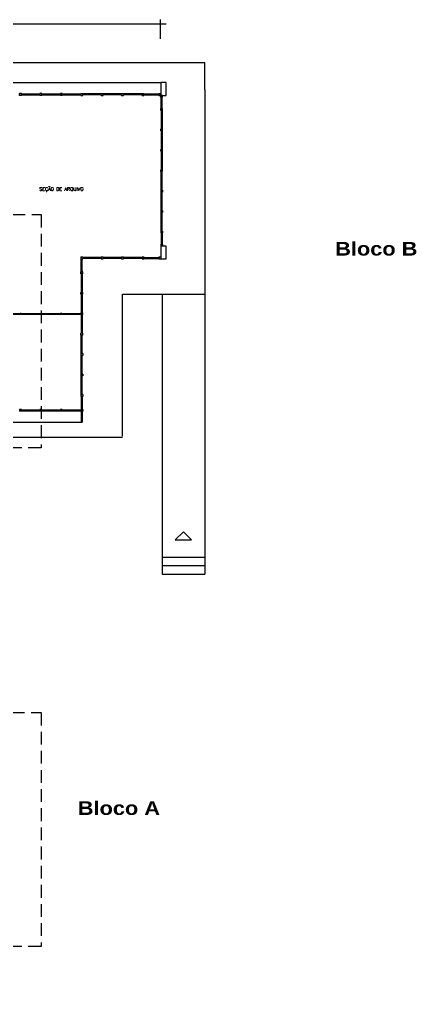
# Model space of a CAD drawing. Header units: millimetres. Extents: x 2121 to 2225, y 1330 to 1388.
# Drawn here: x 2201.7 to 2225.1, y 1329.5 to 1387.1 of the extents above; entities that cross this region are included whole.
import ezdxf
from ezdxf.enums import TextEntityAlignment as Align

# ---------------------------------------------------------------- set-up
doc = ezdxf.new("R2010")
doc.units = ezdxf.units.MM
doc.linetypes.add('HIDDEN', pattern=[0.375, 0.25, -0.125])
for name, color, linetype in [('1', 1, 'Continuous'), ('DIV', 2, 'Continuous'), ('ESQ', 1, 'Continuous'), ('ESTR', 2, 'Continuous'), ('PISO', 1, 'Continuous'), ('PROJ', 1, 'HIDDEN'), ('TEXTO', 2, 'Continuous'), ('TEXTO-CARIMBO-EDITAVEL', 3, 'Continuous'), ('TEXTOCENTROCUSTO', 2, 'Continuous')]:
    doc.layers.add(name, color=color, linetype=linetype)
doc.styles.add('ARIAL', font='')
doc.styles.add('UNB-100', font='simplex.shx', dxfattribs={"height": 0.2})
doc.styles.get('ARIAL').set_extended_font_data('Arial Black')

# ---------------------------------------------------------------- blocks, each defined once
blk = doc.blocks.new('ESQMT')
for p, q in [((-0.055, 0.055), (-0.055, -0.055)), ((0.055, 0.055), (-0.055, 0.055)), ((0.055, 0.055), (0.055, -0.055)), ((0.055, -0.055), (-0.055, -0.055))]:
    blk.add_line(p, q)
blk = doc.blocks.new('ESQ')
at = {"linetype": 'Continuous'}
for p, q in [((-0.004, 0), (0.004, 0)), ((0, 0.004), (0, -0.004)), ((0.055, 0.03), (1.145, 0.03)), ((0.055, 0.03), (0.055, -0.03)), ((0.055, 0.01), (1.145, 0.01)), ((1.145, 0.03), (1.145, -0.03)), ((1.204, 0), (1.196, 0)), ((1.2, 0.004), (1.2, -0.004)), ((0.055, -0.01), (1.145, -0.01)), ((0.055, -0.03), (1.145, -0.03))]:
    blk.add_line(p, q, dxfattribs=at)
blk = doc.blocks.new('DIVI12')
for p, q in [((-0.004, 0), (0.004, 0)), ((0, 0.004), (0, -0.004)), ((0.025, 0.02), (0.025, -0.02)), ((0.025, 0.02), (1.175, 0.02)), ((1.175, 0.02), (1.175, -0.02)), ((1.204, 0), (1.196, 0)), ((1.2, 0.004), (1.2, -0.004)), ((0.025, -0.02), (1.175, -0.02))]:
    blk.add_line(p, q)
blk = doc.blocks.new('MONT')
for p, q in [((-0.03, 0.03), (-0.03, 0.02)), ((-0.02, 0.03), (-0.03, 0.03)), ((-0.03, 0.02), (-0.025, 0.02)), ((-0.025, -0.02), (-0.025, 0.02)), ((-0.02, 0.025), (-0.02, 0.03)), ((-0.02, 0.025), (0.02, 0.025)), ((0.02, 0.02), (-0.02, 0.02)), ((-0.02, 0.02), (-0.02, -0.02)), ((-0.004, 0), (0.004, 0)), ((0, 0.004), (0, -0.004)), ((0.02, 0.03), (0.02, 0.025)), ((0.02, 0.03), (0.03, 0.03)), ((0.02, -0.02), (0.02, 0.02)), ((0.025, 0.02), (0.025, -0.02)), ((0.025, 0.02), (0.03, 0.02)), ((0.03, 0.03), (0.03, 0.02)), ((-0.025, -0.02), (-0.03, -0.02)), ((-0.03, -0.02), (-0.03, -0.03)), ((-0.03, -0.03), (-0.02, -0.03)), ((-0.02, -0.02), (0.02, -0.02)), ((0.02, -0.025), (-0.02, -0.025)), ((-0.02, -0.03), (-0.02, -0.025)), ((0.02, -0.03), (0.02, -0.025)), ((0.03, -0.03), (0.02, -0.03)), ((0.025, -0.02), (0.03, -0.02)), ((0.03, -0.02), (0.03, -0.03))]:
    blk.add_line(p, q)

msp = doc.modelspace()

# ---------------------------------------------------------------- linework, layer by layer
at = {"layer": '1'}
for p, q in [((2210.893, 1356.527), (2211.372, 1357.006)), ((2211.851, 1356.527), (2211.372, 1357.006)), ((2210.893, 1356.527), (2211.851, 1356.527)), ((2210.122, 1355.511), (2212.622, 1355.511)), ((2210.122, 1355.011), (2212.622, 1355.011))]:
    msp.add_line(p, q, dxfattribs=at)
at = {"layer": 'DIV'}
for p, q in [((2204.227, 1369.831), (2205.342, 1369.831)), ((2204.227, 1369.791), (2205.342, 1369.791))]:
    msp.add_line(p, q, dxfattribs=at)
at = {"layer": 'ESQ'}
for p, q in [((2201.801, 1382.691), (2201.793, 1382.691)), ((2201.797, 1382.695), (2201.797, 1382.687)), ((2209.052, 1382.721), (2209.927, 1382.721)), ((2209.052, 1382.701), (2209.927, 1382.701)), ((2209.052, 1382.681), (2209.927, 1382.681)), ((2209.052, 1382.661), (2209.927, 1382.661)), ((2210.062, 1381.866), (2210.062, 1382.526)), ((2210.082, 1381.866), (2210.082, 1382.526)), ((2210.102, 1381.866), (2210.102, 1382.526)), ((2210.122, 1381.866), (2210.122, 1382.526)), ((2210.062, 1374.556), (2210.122, 1374.556)), ((2210.062, 1374.556), (2210.062, 1373.896)), ((2210.082, 1374.556), (2210.082, 1373.896)), ((2210.088, 1374.611), (2210.096, 1374.611)), ((2210.092, 1374.615), (2210.092, 1374.607)), ((2210.102, 1374.556), (2210.102, 1373.896)), ((2210.122, 1374.556), (2210.122, 1373.896)), ((2210.062, 1373.896), (2210.122, 1373.896)), ((2210.088, 1373.841), (2210.096, 1373.841)), ((2210.092, 1373.837), (2210.092, 1373.845)), ((2205.367, 1373.036), (2205.427, 1373.036)), ((2205.367, 1372.266), (2205.367, 1373.036)), ((2205.387, 1372.266), (2205.387, 1373.036)), ((2205.393, 1373.091), (2205.401, 1373.091)), ((2205.397, 1373.095), (2205.397, 1373.087)), ((2205.407, 1372.266), (2205.407, 1373.036)), ((2205.427, 1372.266), (2205.427, 1373.036)), ((2208.993, 1373.091), (2209.001, 1373.091)), ((2208.997, 1373.087), (2208.997, 1373.095)), ((2209.052, 1373.121), (2209.927, 1373.121)), ((2209.052, 1373.061), (2209.052, 1373.121)), ((2209.052, 1373.101), (2209.927, 1373.101)), ((2209.052, 1373.081), (2209.927, 1373.081)), ((2209.052, 1373.061), (2209.927, 1373.061)), ((2209.927, 1373.061), (2209.927, 1373.121)), ((2209.986, 1373.091), (2209.978, 1373.091)), ((2209.982, 1373.087), (2209.982, 1373.095)), ((2205.367, 1372.266), (2205.427, 1372.266)), ((2205.393, 1372.211), (2205.401, 1372.211)), ((2205.397, 1372.207), (2205.397, 1372.215)), ((2205.367, 1364.956), (2205.367, 1364.186)), ((2205.367, 1364.956), (2205.427, 1364.956)), ((2205.387, 1364.956), (2205.387, 1364.186)), ((2205.393, 1365.011), (2205.401, 1365.011)), ((2205.397, 1365.015), (2205.397, 1365.007)), ((2205.407, 1364.956), (2205.407, 1364.186)), ((2205.427, 1364.956), (2205.427, 1364.186)), ((2205.367, 1364.186), (2205.427, 1364.186)), ((2201.801, 1364.131), (2201.793, 1364.131)), ((2201.797, 1364.127), (2201.797, 1364.135)), ((2205.393, 1364.131), (2205.401, 1364.131)), ((2205.397, 1364.127), (2205.397, 1364.135))]:
    msp.add_line(p, q, dxfattribs=at)
at = {"layer": 'ESQ', "linetype": 'HIDDEN'}
for p, q in [((2208.993, 1382.691), (2209.001, 1382.691)), ((2208.997, 1382.695), (2208.997, 1382.687)), ((2209.052, 1382.721), (2209.052, 1382.661)), ((2209.927, 1382.721), (2209.927, 1382.661)), ((2209.986, 1382.691), (2209.978, 1382.691)), ((2209.982, 1382.695), (2209.982, 1382.687)), ((2210.088, 1382.581), (2210.096, 1382.581)), ((2210.092, 1382.585), (2210.092, 1382.577)), ((2210.062, 1382.526), (2210.122, 1382.526)), ((2210.062, 1381.866), (2210.122, 1381.866)), ((2210.088, 1381.811), (2210.096, 1381.811)), ((2210.092, 1381.807), (2210.092, 1381.815))]:
    msp.add_line(p, q, dxfattribs=at)
at = {"layer": 'ESTR'}
for p, q in [((2210.357, 1383.386), (2210.037, 1383.386)), ((2210.037, 1383.386), (2210.037, 1382.636)), ((2210.357, 1382.636), (2210.357, 1383.386)), ((2210.037, 1382.636), (2210.357, 1382.636)), ((2210.357, 1373.786), (2210.037, 1373.786)), ((2210.037, 1373.786), (2210.037, 1373.036)), ((2210.357, 1373.036), (2210.357, 1373.786)), ((2210.037, 1373.036), (2210.357, 1373.036)), ((2205.367, 1364.076), (2205.367, 1363.436)), ((2205.367, 1364.076), (2205.427, 1364.076)), ((2205.427, 1364.076), (2205.427, 1363.436)), ((2205.367, 1363.436), (2205.427, 1363.436))]:
    msp.add_line(p, q, dxfattribs=at)
at = {"layer": 'PISO'}
for p, q in [((2200.797, 1384.561), (2210.397, 1384.561)), ((2210.397, 1384.561), (2212.622, 1384.561)), ((2212.622, 1382.961), (2212.622, 1384.561)), ((2157.472, 1383.386), (2210.037, 1383.386)), ((2212.622, 1382.961), (2212.622, 1354.511)), ((2207.797, 1370.961), (2212.622, 1370.961)), ((2207.797, 1362.611), (2207.797, 1370.961)), ((2210.122, 1370.961), (2210.122, 1354.511)), ((2200.757, 1363.436), (2205.427, 1363.436)), ((2190.837, 1362.555), (2207.797, 1362.555)), ((2210.122, 1354.511), (2212.622, 1354.511))]:
    msp.add_line(p, q, dxfattribs=at)
at = {"layer": 'PROJ', "linetype": 'HIDDEN', "ltscale": 3}
msp.add_lwpolyline([(2130.954, 1377.421), (2193.454, 1377.421), (2193.454, 1375.629), (2203.004, 1375.629), (2203.004, 1361.929), (2191.164, 1361.929), (2191.164, 1346.379), (2203.004, 1346.379), (2203.004, 1332.629), (2193.454, 1332.629), (2193.454, 1330.887), (2162.364, 1330.887), (2162.364, 1329.529), (2142.844, 1329.529)], dxfattribs=at)
at = {"layer": 'TEXTOCENTROCUSTO'}
for p, q in [((2157.476, 1386.834), (2210.349, 1386.834)), ((2210.019, 1385.962), (2210.019, 1387.088))]:
    msp.add_line(p, q, dxfattribs=at)

# ---------------------------------------------------------------- block references
at = {"layer": 'DIV'}
for name, p in [('DIVI12', (2200.597, 1369.811)), ('MONT', (2201.797, 1369.811)), ('DIVI12', (2201.797, 1369.811)), ('MONT', (2202.997, 1369.811)), ('DIVI12', (2202.997, 1369.811)), ('MONT', (2204.197, 1369.811))]:
    msp.add_blockref(name, p, dxfattribs=at)
at = {"layer": 'ESQ', "xscale": -1}
for name, p, rotation in [('ESQMT', (2201.797, 1382.691), 180), ('ESQ', (2201.797, 1382.691), 180), ('ESQMT', (2202.997, 1382.691), 180), ('ESQ', (2202.997, 1382.691), 180), ('ESQMT', (2204.197, 1382.691), 180), ('ESQ', (2204.197, 1382.691), 180), ('ESQMT', (2210.092, 1374.611), 270), ('ESQMT', (2210.092, 1373.841), 270), ('ESQ', (2205.397, 1367.411), 270), ('ESQMT', (2205.397, 1367.411), 270), ('ESQ', (2205.397, 1366.211), 270), ('ESQMT', (2205.397, 1366.211), 270), ('ESQ', (2205.397, 1365.011), 270), ('ESQMT', (2205.397, 1365.011), 270)]:
    msp.add_blockref(name, p, dxfattribs=dict(at, rotation=rotation))
at = {"layer": 'ESQ'}
for name, p, rotation in [('ESQMT', (2205.397, 1382.691), 180), ('ESQ', (2206.597, 1382.691), 180), ('ESQMT', (2206.597, 1382.691), 180), ('ESQ', (2207.797, 1382.691), 180), ('ESQMT', (2207.797, 1382.691), 180), ('ESQ', (2208.997, 1382.691), 180), ('ESQ', (2210.092, 1381.811), 270), ('ESQ', (2210.092, 1380.611), 270), ('ESQMT', (2205.397, 1372.211), 270), ('ESQ', (2205.397, 1372.211), 270), ('ESQMT', (2205.397, 1371.011), 270), ('ESQ', (2205.397, 1371.011), 270), ('ESQMT', (2205.397, 1369.811), 270), ('ESQ', (2205.397, 1369.811), 270), ('ESQMT', (2205.397, 1368.611), 270)]:
    msp.add_blockref(name, p, dxfattribs=dict(at, rotation=rotation))
at = {"layer": 'ESQ', "linetype": 'HIDDEN'}
for name, p, rotation in [('ESQMT', (2208.997, 1382.691), 180), ('ESQMT', (2209.982, 1382.691), 180), ('ESQMT', (2210.092, 1382.581), 270), ('ESQMT', (2210.092, 1381.811), 270), ('ESQMT', (2210.092, 1380.611), 270), ('ESQMT', (2210.092, 1379.411), 270), ('ESQ', (2210.092, 1379.411), 270), ('ESQMT', (2210.092, 1378.211), 270)]:
    msp.add_blockref(name, p, dxfattribs=dict(at, rotation=rotation))
at = {"layer": 'ESQ', "linetype": 'HIDDEN', "xscale": -1, "rotation": 270}
for name, p in [('ESQ', (2210.092, 1377.011)), ('ESQMT', (2210.092, 1377.011)), ('ESQ', (2210.092, 1375.811)), ('ESQMT', (2210.092, 1375.811)), ('ESQ', (2210.092, 1374.611))]:
    msp.add_blockref(name, p, dxfattribs=at)
at = {"layer": 'ESQ', "xscale": -1}
for name, p in [('ESQMT', (2205.397, 1373.091)), ('ESQ', (2206.597, 1373.091)), ('ESQMT', (2206.597, 1373.091)), ('ESQ', (2207.797, 1373.091)), ('ESQMT', (2207.797, 1373.091)), ('ESQ', (2208.997, 1373.091)), ('ESQMT', (2208.997, 1373.091)), ('ESQMT', (2209.982, 1373.091)), ('ESQMT', (2205.397, 1364.131))]:
    msp.add_blockref(name, p, dxfattribs=at)
at = {"layer": 'ESQ'}
for name, p in [('ESQMT', (2201.797, 1364.131)), ('ESQ', (2201.797, 1364.131)), ('ESQMT', (2202.997, 1364.131)), ('ESQ', (2202.997, 1364.131)), ('ESQMT', (2204.197, 1364.131)), ('ESQ', (2204.197, 1364.131))]:
    msp.add_blockref(name, p, dxfattribs=at)

# ---------------------------------------------------------------- texts
at = {"layer": 'TEXTO', "style": 'UNB-100'}
msp.add_text('SEÇÃO DE ARQUIVO', height=0.2, dxfattribs=at).set_placement((2204.201, 1377.032), align=Align.CENTER)
at = {"layer": 'TEXTO-CARIMBO-EDITAVEL', "ltscale": 0.35, "style": 'ARIAL'}
for s, p in [('Bloco B', (2220.295, 1373.226)), ('Bloco A', (2205.165, 1340.366))]:
    msp.add_text(s, height=0.8, dxfattribs=at).set_placement(p)

doc.saveas('drawing.dxf')
